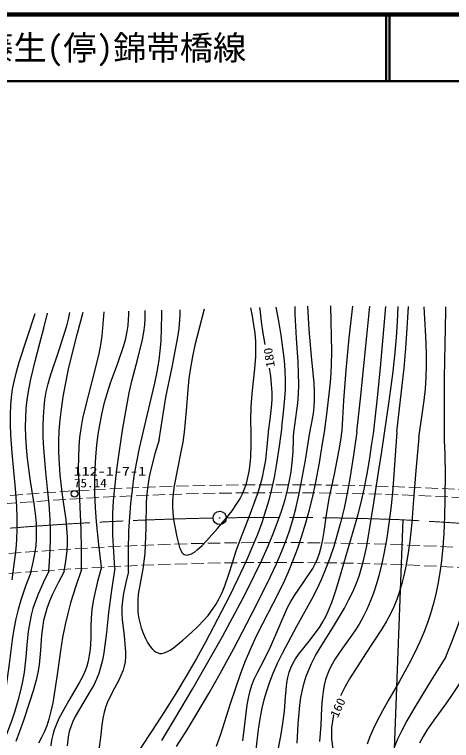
# Model space of a CAD drawing. Units: millimetres, scale not verified. Extents: x 40000 to 680000, y 20000 to 380000.
# Drawn here: x 241911 to 307551, y 270808 to 380000 of the extents above; entities that cross this region are included whole.
import ezdxf
from ezdxf.enums import TextEntityAlignment as Align

# ---------------------------------------------------------------- set-up
doc = ezdxf.new("R2010")
doc.units = ezdxf.units.MM
doc.header["$LTSCALE"] = 1000
doc.linetypes.add('CHAIN', pattern=[18.5, 12, -1.5, 3.5, -1.5])
doc.linetypes.add('USER1', pattern=[2.5, 1.875, -0.625])
for name, color, linetype, lineweight in [('M-BGD', 7, 'Continuous', 25), ('M-BMK', 2, 'CHAIN', 13), ('M-STR', 1, 'USER1', 13), ('M-TTL', 2, 'Continuous', 140), ('M-TTL-LINE', 7, 'Continuous', 50)]:
    doc.layers.add(name, color=color, linetype=linetype, lineweight=lineweight)
doc.layers.add('M-BMK-SRVR', color=3, linetype='Continuous')
doc.layers.add('M-TTL-TXT', color=7, linetype='Continuous')
doc.styles.add('ＭＳ ゴシック', font='')
doc.styles.get('ＭＳ ゴシック').set_extended_font_data('MS Gothic')

# ---------------------------------------------------------------- blocks, each defined once
blk = doc.blocks.new('BUHIN60')
at = {"color": 7, "linetype": 'Continuous', "lineweight": 25}
for radius in [995, 30]:
    blk.add_circle((0, 0), radius, dxfattribs=at)
blk = doc.blocks.new('BUHIN66')
at = {"color": 3, "linetype": 'Continuous', "lineweight": 25}
for radius in [498, 15]:
    blk.add_circle((0, 0), radius, dxfattribs=at)

msp = doc.modelspace()

# ---------------------------------------------------------------- linework, layer by layer
at = {"layer": 'M-BGD'}
msp.add_line((300227, 304002), (297529, 231591), dxfattribs=at)
for points in [[(251960, 296521), (251969, 299517), (251917, 302520), (251696, 307123), (251535, 311719), (251549, 313366), (251624, 315006), (251742, 316371), (251920, 317729), (252187, 319215), (252517, 320705), (253598, 324826), (254622, 328962), (254877, 330317), (255073, 331679), (255248, 333487), (255373, 335301)], [(254957, 296881), (254569, 300283), (254240, 303694), (254089, 305847), (253998, 308005), (253979, 309856), (254020, 311709), (254117, 313461), (254274, 315209), (254482, 316872), (254751, 318526), (255064, 320092), (255439, 321657), (255855, 323142), (256333, 324623), (257364, 327426), (258331, 330230), (258617, 331276), (258844, 332332), (258977, 333222), (259053, 334132), (259073, 334760), (259081, 335399)], [(257003, 296707), (256812, 299192), (256681, 301686), (256657, 303322), (256693, 304959), (256802, 306874), (256972, 308788), (257299, 311575), (257687, 314355), (258192, 317758), (258758, 321155), (259139, 323096), (259581, 325031), (260395, 328068), (261149, 331111), (261350, 332220), (261492, 333335), (261555, 334297), (261559, 335275), (261557, 335365), (261555, 335464)], [(259025, 296243), (259033, 299291), (259101, 302336), (259210, 304390), (259380, 306441), (259612, 308518), (259906, 310598), (260264, 312701), (260682, 314796), (261846, 319671), (263010, 324545), (263353, 326268), (263637, 327997), (263814, 329429), (263933, 330878), (264007, 332844), (264022, 334818), (264021, 335169), (264021, 335530)], [(263639, 316014), (264115, 319233), (264651, 322446), (265586, 326950), (266462, 331459), (266633, 332774), (266743, 334095), (266776, 334843), (266793, 335603)], [(270415, 335699), (269675, 332987), (268992, 330256), (268627, 328567), (268323, 326869), (268101, 325249), (267938, 323612), (267696, 320401), (267394, 317192), (267177, 315695), (266900, 314204), (266369, 311664), (265898, 309124), (265746, 307958), (265655, 306788), (265635, 305932), (265674, 305103), (265790, 304057), (265971, 302981), (266301, 301457), (266714, 299844), (266873, 299422), (267064, 299079), (267228, 298894), (267413, 298772), (267625, 298706), (267862, 298699), (268162, 298761), (268483, 298893), (268925, 299156), (269399, 299513), (270075, 300120), (270773, 300832), (272406, 302688), (273804, 304364), (274583, 305374), (275253, 306338), (275733, 307125), (276144, 307913), (276468, 308659), (276740, 309440), (276979, 310346), (277160, 311267), (277309, 312375), (277398, 313495), (277451, 315258), (277444, 317046), (277429, 319024), (277474, 320998), (277622, 322940), (277830, 324871), (278024, 326703), (278158, 328540), (278185, 329690), (278152, 330839), (278042, 332085), (277871, 333332), (277654, 334608), (277416, 335884)], [(279556, 330379), (279263, 332071), (279029, 333774), (278902, 334847), (278780, 335920)], [(282054, 317988), (282321, 320115), (282528, 322241), (282600, 323592), (282613, 324954), (282561, 326465), (282448, 327976), (282238, 329865), (281966, 331763), (281615, 333869), (281237, 335985)], [(283858, 317132), (284184, 319333), (284449, 321537), (284557, 322919), (284606, 324312), (284591, 326037), (284516, 327764), (284273, 331343), (284090, 334932), (284079, 335491), (284070, 336060)], [(286206, 316826), (286538, 318398), (286812, 319983), (286927, 321000), (286982, 322031), (286979, 323285), (286915, 324542), (286513, 328593), (286171, 332635), (286060, 334368), (285956, 336110)], [(288456, 317190), (288877, 320277), (289238, 323366), (289405, 325277), (289512, 327200), (289560, 329377), (289549, 331567), (289492, 333879), (289413, 336192)], [(291110, 317408), (291395, 321965), (291740, 326527), (292203, 331345), (292723, 336157)], [(293310, 317222), (293872, 322180), (294409, 327150), (294861, 331634), (295296, 336130)], [(295829, 316950), (296398, 321906), (296915, 326878), (297314, 331489), (297669, 336105)], [(297504, 317042), (298152, 321480), (298741, 325922), (299049, 328674), (299297, 331431), (299449, 333752), (299566, 336085)], [(299328, 317249), (299912, 322033), (300436, 326822), (300705, 329808), (300915, 332807), (301007, 334432), (301092, 336069)], [(302628, 316369), (303069, 319161), (303449, 321957), (303627, 323685), (303745, 325416), (303800, 327230), (303794, 329058), (303708, 331638), (303561, 334231), (303502, 335132), (303441, 336044)], [(306524, 315437), (306511, 320427), (306524, 325426), (306587, 330404), (306710, 335379), (306719, 335689), (306728, 336009)], [(306704, 283380), (307721, 285896), (308683, 288436), (309218, 290005), (309696, 291597), (310056, 293003), (310356, 294422), (310620, 295972), (310825, 297534), (310991, 299286), (311097, 301049), (311154, 303111), (311152, 305180), (311075, 307938), (310938, 310701), (310604, 315704), (310237, 320692), (310006, 324225), (309834, 327759), (309764, 330392), (309755, 333037), (309768, 334507), (309788, 335976)], [(241549, 294965), (241878, 297266), (242147, 299578), (242259, 301058), (242311, 302550), (242304, 304283), (242237, 306029), (242049, 308689), (241800, 311359), (241539, 314065), (241339, 316770), (241280, 318333), (241281, 319900), (241337, 321180), (241455, 322463), (241625, 323649), (241855, 324827), (242211, 326277), (242629, 327729), (243829, 331378), (245002, 335027)], [(244349, 296081), (244708, 297606), (245008, 299143), (245141, 300136), (245214, 301142), (245230, 302280), (245187, 303431), (245058, 304924), (244868, 306421), (244332, 309823), (243855, 313239), (243695, 314889), (243594, 316547), (243564, 317972), (243594, 319404), (243682, 320722), (243830, 322037), (244075, 323594), (244380, 325145), (245014, 327853), (245710, 330555), (246295, 332818), (246878, 335076)], [(247070, 296257), (247229, 298544), (247329, 300827), (247331, 302420), (247273, 304021), (247106, 306367), (246877, 308725), (246565, 311732), (246311, 314769), (246229, 316444), (246206, 318125), (246244, 319498), (246342, 320873), (246484, 322069), (246687, 323264), (246962, 324476), (247298, 325686), (248552, 329411), (249751, 333164), (249996, 334164), (250194, 335164)], [(249363, 296199), (249611, 297763), (249797, 299327), (249858, 300368), (249859, 301410), (249789, 302721), (249658, 304033), (249189, 307379), (248781, 310732), (248654, 312441), (248588, 314149), (248584, 315756), (248640, 317371), (248761, 319012), (248943, 320659), (249215, 322518), (249546, 324372), (250021, 326640), (250558, 328906), (251377, 332069), (252235, 335218)], [(280079, 317273), (280335, 319085), (280531, 320907), (280595, 322021), (280599, 323145), (280525, 324367), (280390, 325599), (280310, 326204), (280225, 326820)], [(282054, 317988), (281676, 315063), (281239, 312153), (280915, 310375), (280531, 308601), (280113, 306971), (279633, 305346), (279040, 303565), (278390, 301801), (277572, 299775), (276694, 297759), (275470, 295134), (274193, 292536), (272418, 289056), (270591, 285604), (269244, 283155), (267842, 280729), (266124, 277852), (264354, 275007), (262611, 272323), (260812, 269664)], [(263639, 316014), (263013, 313901), (262444, 311770), (262151, 310454), (261915, 309119), (261767, 307912), (261677, 306686), (261612, 302800), (261487, 298933), (261358, 297761), (261168, 296590), (260812, 294726), (260509, 292817), (260431, 291907), (260415, 291004), (260457, 290179), (260559, 289349), (260717, 288561), (260939, 287764), (261227, 286965), (261584, 286153), (261908, 285536), (262274, 284967), (262577, 284593), (262902, 284284), (263179, 284095), (263470, 283967), (263749, 283911), (264045, 283915), (264402, 283989), (264776, 284132), (265275, 284404), (265787, 284754), (267186, 285897), (268481, 287032), (269424, 287928), (270292, 288833), (270977, 289631), (271603, 290451), (272132, 291239), (272617, 292071), (273089, 293063), (273509, 294089), (274113, 295804), (274661, 297541), (275227, 299328), (275854, 301108), (277165, 304468), (278414, 307835), (278819, 309126), (279165, 310432), (279431, 311696), (279639, 312983), (279883, 315040), (280068, 317122), (280074, 317192), (280080, 317272)], [(264050, 270786), (266161, 274298), (268673, 278603), (271152, 282943), (273137, 286455), (275066, 289991), (276550, 292809), (277982, 295659), (279051, 297912), (280070, 300197), (280833, 302039), (281541, 303903), (282077, 305473), (282555, 307058), (282922, 308472), (283231, 309907), (283456, 311223), (283620, 312549), (283753, 314280), (283826, 316030), (283843, 316581), (283858, 317132)], [(266254, 269926), (267827, 272394), (269355, 274904), (271102, 277878), (272796, 280879), (274833, 284627), (276819, 288406), (278625, 291927), (280381, 295484), (281251, 297363), (282065, 299264), (282662, 300798), (283205, 302362), (283709, 304015), (284156, 305686), (284630, 307724), (285046, 309774), (285607, 312976), (286111, 316194), (286159, 316510), (286207, 316826)], [(272264, 269949), (272893, 271753), (274379, 276382), (275906, 280942), (276620, 282793), (277397, 284637), (278277, 286528), (279212, 288396), (280783, 291428), (282300, 294488), (283067, 296196), (283783, 297938), (284465, 299758), (285094, 301608), (285687, 303544), (286225, 305506), (286727, 307569), (287169, 309643), (287707, 312552), (288186, 315472), (288321, 316331), (288455, 317191)], [(276193, 270771), (276483, 272834), (276715, 274929), (276871, 276187), (277085, 277425), (277290, 278282), (277553, 279121), (277916, 280032), (278337, 280925), (279411, 282942), (280431, 284987), (281655, 287909), (282929, 290794), (283415, 291721), (283959, 292631), (285366, 294649), (286710, 296682), (287095, 297392), (287428, 298135), (287733, 298986), (287982, 299860), (288244, 301048), (288449, 302261), (288787, 304739), (289185, 307206), (289968, 310863), (290689, 314519), (290908, 315961), (291110, 317408)], [(293310, 317222), (292828, 313722), (292286, 310226), (291878, 307987), (291411, 305754), (290937, 303768), (290402, 301789), (289859, 300001), (289257, 298225), (288643, 296595), (287974, 294989), (287281, 293482), (286535, 292002), (284290, 287966), (282097, 283901), (281383, 282409), (280723, 280889), (280210, 279559), (279754, 278210), (279386, 276940), (279076, 275655), (278764, 274050), (278513, 272443), (278138, 269448)], [(280987, 266589), (281906, 271478), (282207, 273346), (282452, 275240), (282611, 277368), (282830, 279478), (282983, 280298), (283193, 281095), (283425, 281745), (283711, 282371), (284107, 283067), (284560, 283739), (286159, 285745), (287722, 287802), (288238, 288659), (288705, 289552), (289190, 290624), (289626, 291733), (290176, 293352), (290674, 295006), (292084, 299832), (293472, 304626), (293982, 306602), (294434, 308593), (294885, 310925), (295280, 313283), (295560, 315115), (295829, 316951)], [(284355, 270400), (284535, 273253), (284778, 276121), (284940, 277294), (285160, 278449), (285418, 279467), (285732, 280465), (286100, 281434), (286529, 282393), (287134, 283572), (287802, 284741), (289664, 287721), (291472, 290730), (292148, 291990), (292772, 293281), (293243, 294385), (293661, 295521), (294051, 296774), (294386, 298058), (294766, 299810), (295091, 301591), (295887, 306543), (296656, 311484), (297082, 314264), (297506, 317043)], [(299328, 317249), (299059, 312983), (298730, 308715), (298471, 306077), (298149, 303426), (297833, 301272), (297455, 299109), (297106, 297434), (296697, 295765), (296292, 294349), (295828, 292946), (295357, 291707), (294831, 290493), (294292, 289395), (293698, 288323), (293057, 287297), (292356, 286290), (291182, 284695), (290071, 283085), (289612, 282311), (289210, 281516), (288905, 280775), (288651, 280002), (288430, 279111), (288263, 278188), (288115, 276956), (288025, 275695), (287906, 273144), (287732, 270665)], [(302628, 316369), (302197, 311421), (301799, 306400), (301575, 303586), (301292, 300778), (301058, 299019), (300766, 297270), (300469, 295838), (300116, 294429), (299751, 293205), (299327, 291995), (298885, 290910), (298387, 289848), (297754, 288663), (297064, 287501), (294615, 283816), (292211, 280090), (291512, 278820), (290860, 277530)], [(306524, 315437), (306582, 311280), (306580, 307115), (306523, 304529), (306405, 301935), (306257, 299882), (306049, 297836), (305814, 296081), (305520, 294340), (305201, 292793), (304823, 291264), (304422, 289879), (303962, 288505), (303408, 287060), (302798, 285636), (302002, 283951), (301149, 282285), (299683, 279622), (298151, 276964), (297188, 275276), (296284, 273568), (295744, 272431), (295258, 271267), (294892, 270231)], [(244349, 296081), (243580, 293996), (242870, 291894), (242467, 290514), (242122, 289118), (241800, 287541), (241537, 285952), (241101, 282316), (240605, 278695), (240365, 277580), (240066, 276474), (239730, 275469), (239337, 274484), (238901, 273551), (238408, 272638), (237884, 271793), (237312, 270983), (236692, 270219)], [(247070, 296257), (246234, 294544), (245458, 292815), (245036, 291739), (244669, 290639), (244401, 289634), (244192, 288613), (243977, 287182), (243820, 285736), (243612, 283391), (243344, 281052), (243111, 279688), (242817, 278328), (242415, 276781), (241949, 275226), (241508, 273852), (241009, 272493), (240591, 271516), (240122, 270574)], [(249363, 296199), (248469, 294511), (247634, 292808), (247179, 291753), (246779, 290673), (246503, 289765), (246285, 288842), (246107, 287756), (245986, 286645), (245824, 284413), (245603, 282194), (245399, 281019), (245137, 279857), (244704, 278284), (244210, 276719), (243197, 273685), (242120, 270653)], [(251960, 296521), (251123, 294023), (250343, 291505), (249907, 289901), (249529, 288276), (249140, 286296), (248809, 284296), (248262, 280387), (247651, 276457), (247385, 275225), (247060, 274009), (246740, 273029), (246362, 272065), (245976, 271236), (245531, 270426)], [(254957, 296881), (254427, 294931), (253956, 292968), (253720, 291741), (253544, 290502), (253438, 289227), (253390, 287930), (253352, 286207), (253254, 284505), (253145, 283622), (252977, 282745), (252772, 282001), (252509, 281274), (252106, 280371), (251639, 279476), (250084, 276812), (248589, 274132), (248207, 273284), (247878, 272405), (247655, 271646), (247486, 270855), (247378, 270018)], [(257003, 296707), (256491, 293406), (256034, 290073), (255705, 287030), (255316, 283995), (255104, 282883), (254833, 281781), (254556, 280893), (254220, 280017), (253810, 279148), (253344, 278301), (252156, 276373), (251015, 274409), (250656, 273651), (250353, 272870), (250139, 272138), (249979, 271373), (249795, 270018)], [(259025, 296243), (258628, 294580), (258290, 292901), (258138, 291863), (258047, 290818), (258026, 289926), (258066, 289017), (258358, 286546), (258585, 284109), (258577, 283374), (258508, 282641), (258386, 282007), (258206, 281384), (257898, 280589), (257529, 279804), (256648, 278145), (255822, 276459), (255557, 275766), (255352, 275061), (255153, 274109), (255011, 273132), (254811, 271276), (254552, 269426)], [(306704, 283380), (304210, 279390), (301748, 275335), (300860, 273783), (300026, 272206), (299452, 271001), (298932, 269768)], [(308838, 279517), (307532, 277560), (306781, 276462), (306025, 275367)], [(306026, 275367), (304919, 273867), (303866, 272340), (303280, 271392), (302753, 270425)], [(289844, 274696), (289661, 273692), (289539, 272685), (289516, 271862), (289553, 271026), (289930, 268088)]]:
    msp.add_lwpolyline(points, dxfattribs=at)
at = {"layer": 'M-BMK'}
for centre, radius, start, end in [((281350, -195614), 499972, 91.10431, 97.72266), ((281350, -195614), 499972, 87.83624, 90.87921), ((249967, -594543), 899949, 82.24661, 86.79846)]:
    msp.add_arc(centre, radius, start, end, dxfattribs=at)
at = {"layer": 'M-STR'}
for points in [[(241264, 307675), (246239, 308047), (251228, 308373), (256210, 308651), (261205, 308873), (266191, 309048), (271189, 309177), (276178, 309258), (281178, 309284), (286167, 309262), (291166, 309194), (296155, 309077), (301151, 308904), (306135, 308686), (311127, 308423)], [(311996, 307172), (307004, 307443), (302020, 307669), (297023, 307850), (292035, 307976), (287036, 308053), (282046, 308083), (277046, 308065), (272058, 307994), (267061, 307873), (262076, 307706), (257083, 307491), (252100, 307223), (247111, 306904), (242135, 306540), (237153, 306127)], [(238539, 298722), (243520, 299127), (248495, 299484), (253483, 299794), (258465, 300051), (263461, 300256), (268449, 300412), (273447, 300521), (278437, 300578), (283438, 300582), (288428, 300538), (293427, 300446), (298414, 300301), (303408, 300105), (308391, 299863)], [(310291, 296755), (305300, 297016), (300316, 297231), (295320, 297398), (290331, 297509), (285332, 297572), (280341, 297585), (275341, 297550), (270352, 297458), (265354, 297319), (260367, 297131), (255372, 296894), (250391, 296601), (245403, 296260), (240428, 295872)]]:
    msp.add_lwpolyline(points, dxfattribs=at)
at = {"layer": 'M-TTL'}
msp.add_line((680000, 380000), (40000, 380000), dxfattribs=at)
at = {"layer": 'M-TTL-LINE'}
for p, q in [((297750, 380000), (297750, 370000)), ((298250, 380000), (298250, 370000)), ((40000, 370000), (680000, 370000))]:
    msp.add_line(p, q, dxfattribs=at)

# ---------------------------------------------------------------- block references
at = {"layer": 'M-BGD', "rotation": 57.43674}
msp.add_blockref('BUHIN60', (272729, 304283), dxfattribs=at)
at = {"layer": 'M-BMK-SRVR', "rotation": 57.43674}
msp.add_blockref('BUHIN66', (250922, 307907), dxfattribs=at)

# ---------------------------------------------------------------- texts
at = {"layer": 'M-BGD', "style": 'ＭＳ ゴシック', "width": 1.1}
for s, rotation, p in [('180', 98.8, (281426, 327102)), ('160', 65.3, (290817, 273948))]:
    msp.add_text(s, height=1320, rotation=rotation, dxfattribs=at).set_placement(p, align=Align.BOTTOM_LEFT)
at = {"layer": 'M-BMK-SRVR', "style": 'ＭＳ ゴシック'}
for s, width, p in [('112-1-7-1', 1.35, (250766, 310257)), ('75.14', 1.1, (250827, 308477))]:
    msp.add_text(s, height=1320, dxfattribs=dict(at, width=width)).set_placement(p, align=Align.BOTTOM_LEFT)
at = {"layer": 'M-TTL-TXT', "style": 'ＭＳ ゴシック'}
msp.add_text('一般県道藤生(停)錦帯橋線', height=3666, dxfattribs=at).set_placement((216734, 375000), align=Align.MIDDLE_LEFT)

doc.saveas('drawing.dxf')
